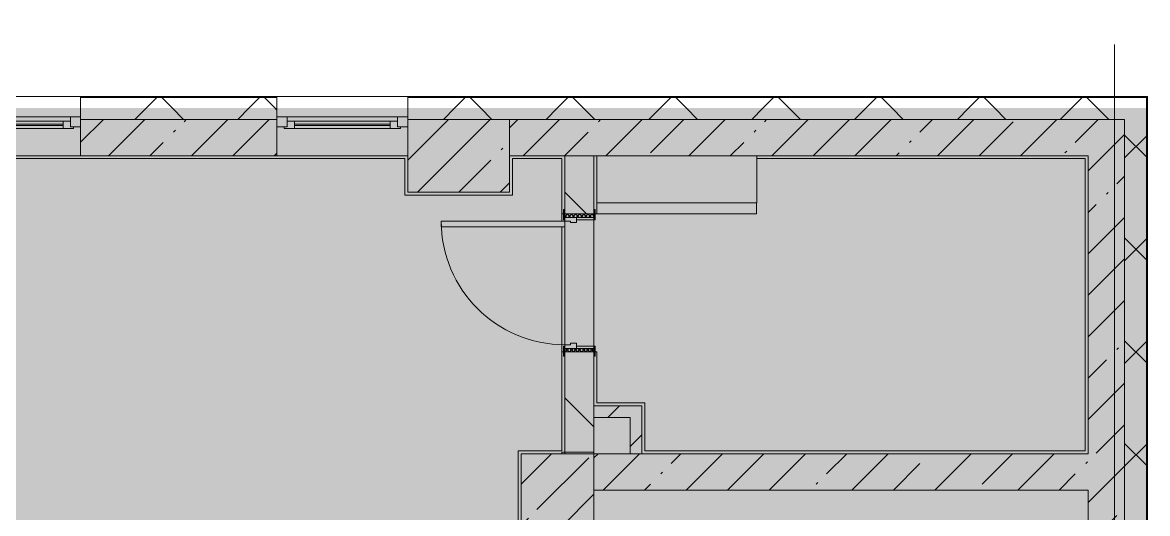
# Model space of a CAD drawing. Header units: millimetres. Extents: x 81469 to 281789, y -8553 to 29000.
# Drawn here: x 270106 to 277843, y 18689 to 22067 of the extents above; entities that cross this region are included whole.
import ezdxf

# ---------------------------------------------------------------- set-up
doc = ezdxf.new("R2010")
doc.units = ezdxf.units.MM
doc.layers.add('A-DETL-GENF-2', color=7, linetype='Continuous', lineweight=9, true_color=0xc0c0c0, transparency=0.4)
for name, color, linetype, lineweight, true_color in [('A-DOOR-1', 7, 'Continuous', 5, 0xb7b7b7), ('A-DOOR-2', 7, 'Continuous', 5, 0xe2e2e2), ('A-DOOR-3', 7, 'Continuous', 5, 0xaaaaaa), ('A-DOOR-FRAM-1', 7, 'Continuous', 5, 0xe2e2e2), ('A-DOOR-FRAM-2', 7, 'Continuous', 5, 0xb7b7b7), ('A-DOOR-FRAM-3', 7, 'Continuous', 5, 0xaaaaaa), ('A-FLOR-2', 7, 'Continuous', 5, 0xb7b7b7), ('A-GLAZ-2', 7, 'Continuous', 5, 0x737373), ('A-WALL-5', 7, 'Continuous', 5, 0x737373), ('A-WALL-6', 7, 'Continuous', 9, 0x737373), ('I-WALL-3', 7, 'Continuous', 5, 0x737373), ('S-COLS-2', 7, 'Continuous', 5, 0x737373)]:
    doc.layers.add(name, color=color, linetype=linetype, lineweight=lineweight, true_color=true_color)
for name, color, linetype, lineweight in [('A-WALL', 7, 'Continuous', 9), ('A-WALL-4', 7, 'Continuous', 5), ('I-WALL-2', 7, 'Continuous', 5), ('S-COLS-1', 7, 'Continuous', 5), ('Оси', 7, 'Continuous', 9)]:
    doc.layers.add(name, color=color, linetype=linetype, lineweight=lineweight)
pattern_1 = [(45, (152605.2, 0), (-285.1231, 285.1231), []), (45, (152890.3, 0), (-285.1231, 285.1231), [504.031, -100.806, 16.764, -84.042])]
pattern_2 = [(45, (152605.2, 0), (-353.5534, 353.5534), []), (135, (152605.2, 0), (-353.5534, -353.5534), [])]
pattern_3 = [(45, (152605.18, 0), (-176.7767, 176.7767), [])]

# ---------------------------------------------------------------- blocks, each defined once
blk = doc.blocks.new('120_Окно_СКБ_1Ст - 120_Окно_СКБ_1Ст 900х2500_h_ с форточкой-22876038-3_5_3_птичка')
at = {"layer": 'A-GLAZ-2'}
for p, q in [((-450, -127), (-450, -57)), ((-450, -57), (-380, -57)), ((450, -57), (-450, -57)), ((-380, -57), (-380, -127)), ((380, -127), (380, -57)), ((380, -57), (450, -57)), ((450, -57), (450, -127)), ((-380, -127), (-450, -127)), ((-450, -127), (-400, -127)), ((-380, -127), (-400, -127)), ((-400, -127), (-400, -137)), ((-400, -137), (400, -137)), ((400, -137), (-400, -137)), ((380, -87), (-380, -87)), ((-380, -87), (-380, -127)), ((-330, -137), (-330, -87)), ((-330, -107), (330, -107)), ((330, -117), (-330, -117)), ((330, -137), (330, -87)), ((380, -127), (380, -87)), ((450, -127), (380, -127)), ((400, -127), (380, -127)), ((400, -127), (450, -127)), ((400, -137), (400, -127))]:
    blk.add_line(p, q, dxfattribs=at)
blk = doc.blocks.new('110_Дверь_СКБ_1Ст_Внутренняя1 - Д-8 950x2100h_охрана-V67-3_5_3_птичка')
at = {"layer": 'A-DOOR-2'}
h = blk.add_hatch(color=256, dxfattribs=at)
h.paths.add_polyline_path([(-437.5, 100), (-437.5, 20), (-402.5, 20), (-402.5, 60), (-412.5, 60), (-412.5, 100)])
h.paths.add_polyline_path([(427.5, 60), (427.5, 20), (462.5, 20), (462.5, 100), (437.5, 100), (437.5, 60)])
at = {"layer": 'A-DOOR-3'}
h = blk.add_hatch(dxfattribs=at)
h.set_pattern_fill('FP_62', color=256, style=0, pattern_type=2)
h.set_pattern_definition([(135, (1826.41, 164.685), (-14.14214, -14.14214), []), (225, (1826.41, 164.685), (14.14214, -14.14214), [])])
h.paths.add_polyline_path([(462.5, -100), (487.5, -100), (487.5, 100), (462.5, 100)])
at = {"layer": 'A-DOOR-FRAM-1'}
for points in [[(397.5, 100), (437.5, 100), (437.5, 950), (397.5, 950), (397.5, 139)], [(-492.5, 100), (-422.5, 100), (-422.5, 108), (-492.5, 108)], [(447.5, 100), (517.5, 100), (517.5, 108), (447.5, 108)], [(-437.5, -100), (-422.5, -100), (-422.5, 20), (-437.5, 20)], [(447.5, -100), (462.5, -100), (462.5, 20), (447.5, 20)], [(-492.5, -108), (-422.5, -108), (-422.5, -100), (-492.5, -100)], [(447.5, -108), (517.5, -108), (517.5, -100), (447.5, -100)]]:
    blk.add_hatch(color=256, dxfattribs=at).paths.add_polyline_path(points)
at = {"layer": 'A-DOOR-FRAM-3'}
h = blk.add_hatch(dxfattribs=at)
h.set_pattern_fill('FP_63', color=256, style=0, pattern_type=2)
h.set_pattern_definition([(45, (-296.384, 164.685), (-14.1421, 14.1421), []), (135, (-296.384, 164.685), (-14.1421, -14.1421), [])])
h.paths.add_polyline_path([(-462.5, -100), (-437.5, -100), (-437.5, 100), (-462.5, 100)])
at = {"layer": 'A-DOOR-1'}
for p, q in [((437.5, 950), (397.5, 950)), ((397.5, 950), (397.5, 100)), ((437.5, 100), (437.5, 950)), ((397.5, 100), (437.5, 100))]:
    blk.add_line(p, q, dxfattribs=at)
blk.add_arc((437.5, 100), 850, 90, 180, dxfattribs=at)
at = {"layer": 'A-DOOR-FRAM-2'}
for p, q in [((-422.5, 108), (-492.5, 108)), ((-492.5, 108), (-492.5, 100)), ((-492.5, 100), (-422.5, 100)), ((-437.5, 100), (-462.5, 100)), ((-462.5, 100), (-462.5, -100)), ((-412.5, 100), (-437.5, 100)), ((-437.5, 100), (-437.5, 20)), ((-437.5, -100), (-437.5, 100)), ((-422.5, 100), (-437.5, 100)), ((-437.5, 100), (-437.5, 99)), ((-437.5, 99), (-422.5, 99)), ((-422.5, 100), (-422.5, 108)), ((-422.5, 99), (-422.5, 100)), ((-412.5, 60), (-412.5, 100)), ((437.5, 100), (437.5, 60)), ((462.5, 100), (437.5, 100)), ((517.5, 108), (447.5, 108)), ((447.5, 108), (447.5, 100)), ((462.5, 100), (447.5, 100)), ((447.5, 100), (447.5, 99)), ((447.5, 100), (517.5, 100)), ((447.5, 99), (462.5, 99)), ((462.5, 20), (462.5, 100)), ((487.5, 100), (462.5, 100)), ((462.5, 100), (462.5, -100)), ((462.5, 99), (462.5, 100)), ((487.5, -100), (487.5, 100)), ((517.5, 100), (517.5, 108)), ((-437.5, 20), (-402.5, 20)), ((-422.5, 20), (-437.5, 20)), ((-437.5, 20), (-437.5, -100)), ((-422.5, -100), (-422.5, 20)), ((-402.5, 60), (-412.5, 60)), ((-402.5, 20), (-402.5, 60)), ((437.5, 60), (427.5, 60)), ((427.5, 60), (427.5, 20)), ((427.5, 20), (462.5, 20)), ((462.5, 20), (447.5, 20)), ((447.5, 20), (447.5, -100)), ((462.5, -100), (462.5, 20)), ((-422.5, -100), (-492.5, -100)), ((-492.5, -100), (-492.5, -108)), ((-492.5, -108), (-422.5, -108)), ((-462.5, -100), (-437.5, -100)), ((-437.5, -100), (-422.5, -100)), ((-422.5, -108), (-422.5, -100)), ((447.5, -100), (462.5, -100)), ((517.5, -100), (447.5, -100)), ((447.5, -100), (447.5, -108)), ((447.5, -108), (517.5, -108)), ((462.5, -100), (487.5, -100)), ((517.5, -108), (517.5, -100))]:
    blk.add_line(p, q, dxfattribs=at)
blk = doc.blocks.new('120_Окно_СКБ_1Ст - 120_Окно_СКБ_1Ст 900х2500_h_ с форточкой-V55-3_5_3_птичка')
at = {"layer": 'A-GLAZ-2'}
for p, q in [((-450, -127), (-450, -57)), ((-450, -57), (-380, -57)), ((450, -57), (-450, -57)), ((-380, -57), (-380, -127)), ((380, -127), (380, -57)), ((380, -57), (450, -57)), ((450, -57), (450, -127)), ((-380, -127), (-450, -127)), ((-450, -127), (-400, -127)), ((-380, -127), (-400, -127)), ((-400, -127), (-400, -137)), ((-400, -137), (400, -137)), ((400, -137), (-400, -137)), ((380, -87), (-380, -87)), ((-380, -87), (-380, -127)), ((-330, -137), (-330, -87)), ((-330, -107), (330, -107)), ((330, -117), (-330, -117)), ((330, -137), (330, -87)), ((380, -127), (380, -87)), ((450, -127), (380, -127)), ((400, -127), (380, -127)), ((400, -127), (449.8, -127)), ((400, -137), (400, -127))]:
    blk.add_line(p, q, dxfattribs=at)
blk = doc.blocks.new('BSC_Колонна _Прямоугольная - 700х500-23282984-3_5_3_птичка')
at = {"layer": 'S-COLS-1'}
h = blk.add_hatch(dxfattribs=at)
h.set_pattern_fill('FP_107', color=256, style=0, pattern_type=2)
h.set_pattern_definition([(45, (-120500, -21150), (-285.1231, 285.1231), []), (45, (-120214.88, -21150), (-285.1231, 285.1231), [504.031, -100.806, 16.764, -84.042])])
h.paths.add_polyline_path([(-350, -250), (350, -250), (350, 250), (-350, 250)])
at = {"layer": 'S-COLS-2'}
for p, q in [((350, 250), (-350, 250)), ((-350, 250), (-350, -250)), ((350, -250), (350, 250)), ((-350, -250), (350, -250))]:
    blk.add_line(p, q, dxfattribs=at)
blk = doc.blocks.new('BSC_Колонна _Прямоугольная - 500х500-V133-3_5_3_птичка')
at = {"layer": 'S-COLS-1'}
h = blk.add_hatch(dxfattribs=at)
h.set_pattern_fill('FP_136', color=256, style=0, pattern_type=2)
h.set_pattern_definition([(45, (-121180, -18850), (-285.1231, 285.1231), []), (45, (-120894.88, -18850), (-285.1231, 285.1231), [504.031, -100.806, 16.764, -84.042])])
h.paths.add_polyline_path([(-250, -250), (250, -250), (250, 250), (-250, 250)])
at = {"layer": 'S-COLS-2'}
for p, q in [((250, 250), (-250, 250)), ((-250, 250), (-250, -250)), ((250, -250), (250, 250)), ((-250, -250), (250, -250))]:
    blk.add_line(p, q, dxfattribs=at)
blk = doc.blocks.new('Зашивка приборов отопления43 - Зашивка приборов отопления-33398518-3_5_3_птичка')
at = {"layer": 'A-WALL-5'}
for p, q in [((121290.8, 18994.6), (121290.8, 18669.6)), ((122390.8, 18669.6), (122390.8, 18994.6)), ((121290.8, 18669.6), (122390.8, 18669.6)), ((122389.3, 18669.6), (121290.8, 18669.6)), ((121290.8, 18669.6), (121290.8, 18594.6)), ((122389.3, 18594.6), (122389.3, 18669.6)), ((121290.8, 18594.6), (122389.3, 18594.6))]:
    blk.add_line(p, q, dxfattribs=at)

msp = doc.modelspace()

# ---------------------------------------------------------------- hatches: boundary and pattern name
at = {"layer": 'A-DETL-GENF-2'}
msp.add_hatch(color=256, dxfattribs=at).paths.add_polyline_path([(277838.2, -258), (277838.2, 21479), (245938.2, 21479), (245938.2, 27379), (237175.2, 27379), (237175.2, 10208.3), (241815.2, 10208.3), (241815.2, -258), (276592.8, -258)])
at = {"layer": 'A-WALL-4'}
h = msp.add_hatch(dxfattribs=at)
h.set_pattern_fill('FP_60', color=256, style=0, pattern_type=2)
h.set_pattern_definition(pattern_2)
h.paths.add_polyline_path([(277685.2, 21400), (277835.2, 21400), (277835.2, 21479), (272755.4, 21479), (272755.4, 21400), (277435.2, 21400)])
h.paths.add_polyline_path([(271855.4, 21400), (271855.4, 21479), (270505.6, 21479), (270505.6, 21400), (270999.5, 21400)])
h.paths.add_polyline_path([(258880.9, 21400), (259455.6, 21400), (259455.6, 21479), (258155.4, 21479), (258155.4, 21400), (258655.2, 21400)])
h.paths.add_polyline_path([(260355.6, 21400), (261655.6, 21400), (261655.6, 21479), (260355.6, 21479)])
h.paths.add_polyline_path([(245909.3, 21400), (245915.2, 21400), (245915.2, 21550), (245895.2, 21550), (245895.2, 21400)])
h.paths.add_polyline_path([(262555.6, 21400), (263855.2, 21400), (263855.2, 21479), (262555.6, 21479)])
h.paths.add_polyline_path([(266155.2, 21400), (267305.6, 21400), (267305.6, 21479), (266155.2, 21479)])
h.paths.add_polyline_path([(268735.6, 21400), (269605.6, 21400), (269605.6, 21479), (268735.6, 21479)])
h.paths.add_polyline_path([(249215.2, 21400), (253755.2, 21400), (253755.2, 21479), (249215.2, 21479)])
h.paths.add_polyline_path([(256055.2, 21400), (257255.4, 21400), (257255.4, 21479), (256055.2, 21479)])
h = msp.add_hatch(dxfattribs=at)
h.set_pattern_fill('FP_60', color=256, style=0, pattern_type=2)
h.set_pattern_definition(pattern_2)
h.paths.add_polyline_path([(277764.2, 21479), (277835.2, 21479), (277835.2, 21550), (272755.4, 21550), (272755.4, 21479), (277645.8, 21479)])
h.paths.add_polyline_path([(252355.5, 21479), (253755.2, 21479), (253755.2, 21550), (249215.2, 21550), (249215.2, 21479), (251094.3, 21479)])
h.paths.add_polyline_path([(256055.2, 21479), (257255.4, 21479), (257255.4, 21550), (256055.2, 21550)])
h.paths.add_polyline_path([(271855.4, 21479), (271855.4, 21550), (270505.6, 21550), (270505.6, 21479), (271144.5, 21479)])
h.paths.add_polyline_path([(269135.1, 21479), (269605.6, 21479), (269605.6, 21550), (268735.6, 21550), (268735.6, 21479)])
h.paths.add_polyline_path([(258840.2, 21479), (259455.6, 21479), (259455.6, 21550), (258155.4, 21550), (258155.4, 21479), (258655.2, 21479)])
h.paths.add_polyline_path([(267270.7, 21479), (267305.6, 21479), (267305.6, 21550), (266155.2, 21550), (266155.2, 21479), (266761.1, 21479)])
h.paths.add_polyline_path([(263655.2, 21479), (263855.2, 21479), (263855.2, 21550), (262555.6, 21550), (262555.6, 21479), (263541.9, 21479)])
h.paths.add_polyline_path([(260355.6, 21479), (261655.6, 21479), (261655.6, 21550), (260355.6, 21550)])
h = msp.add_hatch(dxfattribs=at)
h.set_pattern_fill('FP_60', color=256, style=0, pattern_type=2)
h.set_pattern_definition(pattern_2)
h.paths.add_polyline_path([(277826.4, -250), (277835.2, -250), (277835.2, 7700), (277685.2, 7700), (277685.2, -250), (277810.6, -250)])
h.paths.add_polyline_path([(277835.2, 8900), (277835.2, 10820), (277685.2, 10820), (277685.2, 8900)])
h.paths.add_polyline_path([(277835.2, 13120), (277835.2, 21400), (277685.2, 21400), (277685.2, 13120)])
at = {"layer": 'I-WALL-2'}
h = msp.add_hatch(dxfattribs=at)
h.set_pattern_fill('FP_56', color=256, style=0, pattern_type=2)
h.set_pattern_definition(pattern_1)
h.paths.add_polyline_path([(263855.2, 21150), (263855.2, 21400), (263655.2, 21400), (263655.2, 21150)])
h.paths.add_polyline_path([(261655.6, 21150), (261655.6, 21400), (260355.6, 21400), (260355.6, 21150)])
h.paths.add_polyline_path([(273645.2, 21150), (273645.2, 21400), (273455.2, 21400), (273455.2, 21150)])
h.paths.add_polyline_path([(262555.6, 21150), (262955.2, 21150), (262955.2, 21400), (262555.6, 21400)])
h.paths.add_polyline_path([(270999.5, 21150), (271855.4, 21150), (271855.4, 21400), (270505.6, 21400), (270505.6, 21150)])
h.paths.add_polyline_path([(266155.2, 21150), (267305.6, 21150), (267305.6, 21400), (266155.2, 21400)])
h.paths.add_polyline_path([(269605.6, 21150), (269605.6, 21400), (268735.6, 21400), (268735.6, 21150), (269135.1, 21150)])
h.paths.add_polyline_path([(256084.3, 21150), (257255.4, 21150), (257255.4, 21400), (256055.2, 21400), (256055.2, 21150)])
h.paths.add_polyline_path([(258655.2, 21150), (259455.6, 21150), (259455.6, 21400), (258655.2, 21400), (258655.2, 21246.1)])
h.paths.add_polyline_path([(253405.2, 21150), (253755.2, 21150), (253755.2, 21400), (253405.2, 21400)])
h = msp.add_hatch(dxfattribs=at)
h.set_pattern_fill('FP_56', color=256, style=0, pattern_type=2)
h.set_pattern_definition(pattern_1)
h.paths.add_polyline_path([(277435.2, 21150), (277435.2, 21400), (273645.2, 21400), (273645.2, 21150), (276592.8, 21150)])
h = msp.add_hatch(dxfattribs=at)
h.set_pattern_fill('FP_56', color=256, style=0, pattern_type=2)
h.set_pattern_definition(pattern_1)
h.paths.add_polyline_path([(277435.2, 10600), (277685.2, 10600), (277685.2, 10820), (277435.2, 10820), (277435.2, 10642.6)])
h.paths.add_polyline_path([(277685.2, 13120), (277685.2, 21400), (277435.2, 21400), (277435.2, 13120)])
h = msp.add_hatch(dxfattribs=at)
h.set_pattern_fill('FP_59', color=256, style=0, pattern_type=2)
h.set_pattern_definition([(135, (152605.2, 0), (-353.5534, -353.5534), [])])
h.paths.add_polyline_path([(274035.2, 19100), (274035.2, 19800), (273835.2, 19800), (273835.2, 19100)])
h.paths.add_polyline_path([(274035.2, 20750), (274035.2, 21150), (273835.2, 21150), (273835.2, 20750)])
h = msp.add_hatch(dxfattribs=at)
h.set_pattern_fill('FP_61', color=256, style=0, pattern_type=2)
h.set_pattern_definition(pattern_3)
h.paths.add_polyline_path([(274285.2, 19350), (274365.2, 19350), (274365.2, 19430), (274035.2, 19430), (274035.2, 19350)])
h = msp.add_hatch(dxfattribs=at)
h.set_pattern_fill('FP_61', color=256, style=0, pattern_type=2)
h.set_pattern_definition(pattern_3)
h.paths.add_polyline_path([(274365.2, 19100), (274365.2, 19350), (274285.2, 19350), (274285.2, 19100)])
h = msp.add_hatch(dxfattribs=at)
h.set_pattern_fill('FP_56', color=256, style=0, pattern_type=2)
h.set_pattern_definition(pattern_1)
h.paths.add_polyline_path([(273815.2, 10380), (274035.2, 10380), (274035.2, 10825), (273815.2, 10825), (273815.2, 10400)])
h.paths.add_polyline_path([(274035.2, 12225), (274035.2, 13400), (273815.2, 13400), (273815.2, 12225), (273985.2, 12225)])
h.paths.add_polyline_path([(273815.2, 13900), (274035.2, 13900), (274035.2, 18600), (273815.2, 18600), (273815.2, 14691.7)])
h.paths.add_polyline_path([(274034.8, 19100), (274035.2, 19100), (274035.2, 19110), (273815.2, 19110), (273815.2, 19100)])
h = msp.add_hatch(dxfattribs=at)
h.set_pattern_fill('FP_56', color=256, style=0, pattern_type=2)
h.set_pattern_definition(pattern_1)
h.paths.add_polyline_path([(277435.2, 18850), (277435.2, 19100), (274035.2, 19100), (274035.2, 18850), (276592.8, 18850)])

# ---------------------------------------------------------------- linework, layer by layer
at = {"layer": 'A-FLOR-2'}
for p, q in [((272735.4, 21130), (268725.6, 21130)), ((272735.4, 20880), (272735.4, 21130)), ((273815.2, 21130), (273475.2, 21130)), ((273475.2, 21130), (273475.2, 20880)), ((273815.2, 21130), (273815.2, 20700)), ((277415.2, 21130), (275155.2, 21130)), ((277415.2, 19120), (277415.2, 21130)), ((273475.2, 20880), (272735.4, 20880)), ((273827.2, 20750), (273815.2, 20750)), ((274055.2, 20750), (274043.2, 20750)), ((273815.2, 20660), (273815.2, 19120)), ((273815.2, 19800), (273827.2, 19800)), ((274043.2, 19800), (274055.2, 19800)), ((274055.2, 19800), (274055.2, 19450)), ((274055.2, 19450), (274385.2, 19450)), ((274385.2, 19450), (274385.2, 19120)), ((273515.2, 18580), (273515.2, 19120)), ((273515.2, 19120), (273815.2, 19120)), ((274385.2, 19120), (277415.2, 19120))]:
    msp.add_line(p, q, dxfattribs=at)
at = {"layer": 'A-WALL'}
for p, q in [((271855.4, 21553), (270505.6, 21553)), ((271855.4, 21550), (270505.6, 21550)), ((277838.2, 21553), (272755.4, 21553)), ((277835.2, 21550), (272755.4, 21550))]:
    msp.add_line(p, q, dxfattribs=at)
at = {"layer": 'A-WALL-4'}
for p, q in [((277843.2, 21558), (269605.6, 21558)), ((277843.2, 7700), (277843.2, 21558))]:
    msp.add_line(p, q, dxfattribs=at)
at = {"layer": 'A-WALL-5'}
for p, q in [((270505.6, 21558), (270505.6, 21400)), ((271855.4, 21400), (271855.4, 21558)), ((272755.4, 21558), (272755.4, 21400)), ((277685.2, 21400), (277685.2, 21400))]:
    msp.add_line(p, q, dxfattribs=at)
at = {"layer": 'A-WALL-6'}
for p, q in [((277835.2, 13120), (277835.2, 21550)), ((277838.2, 13120), (277838.2, 21553)), ((271855.4, 21400), (270505.6, 21400)), ((273455.2, 21400), (277435.2, 21400)), ((277685.2, 21400), (277685.2, 13120)), ((277685.2, 13120), (277685.2, 21400)), ((274035.2, 21150), (273835.2, 21150)), ((274035.2, 19430), (274035.2, 19350)), ((274285.2, 19100), (274365.2, 19100))]:
    msp.add_line(p, q, dxfattribs=at)
at = {"layer": 'I-WALL-3'}
for p, q in [((270505.6, 21400), (270505.6, 21150)), ((271855.4, 21150), (271855.4, 21400)), ((277685.2, 21400), (277435.2, 21400)), ((268705.6, 21150), (272755.2, 21150)), ((273455.2, 21150), (273835.2, 21150)), ((273835.2, 21150), (273835.2, 20780)), ((274035.2, 20780), (274035.2, 21150)), ((274035.2, 21150), (277435.2, 21150)), ((277435.2, 21150), (277435.2, 19100)), ((273835.2, 19850), (273835.2, 20660)), ((274035.2, 20710), (274035.2, 19840)), ((273835.2, 19770), (273835.2, 19100)), ((274035.2, 19430), (274035.2, 19770)), ((274365.2, 19430), (274035.2, 19430)), ((274365.2, 19100), (274365.2, 19430)), ((274035.2, 19350), (274285.2, 19350)), ((274035.2, 19100), (274035.2, 19350)), ((274285.2, 19350), (274285.2, 19100)), ((273815.2, 19110), (273815.2, 19100)), ((274035.2, 19110), (273815.2, 19110)), ((274285.2, 19100), (274035.2, 19100)), ((277435.2, 19100), (274365.2, 19100)), ((274035.2, 18850), (277435.2, 18850)), ((277435.2, 18850), (277435.2, 10600))]:
    msp.add_line(p, q, dxfattribs=at)
at = {"layer": 'Оси'}
msp.add_line((277615.2, 10029.8), (277615.2, 21915.1), dxfattribs=at)

# ---------------------------------------------------------------- block references
at = {"layer": 'A-DOOR-1', "rotation": 89.99999999999987}
msp.add_blockref('110_Дверь_СКБ_1Ст_Внутренняя1 - Д-8 950x2100h_охрана-V67-3_5_3_птичка', (273935.2, 20262.5), dxfattribs=at)
at = {"layer": 'A-GLAZ-2'}
for name, p in [('120_Окно_СКБ_1Ст - 120_Окно_СКБ_1Ст 900х2500_h_ с форточкой-22876038-3_5_3_птичка', (270055.6, 21475)), ('120_Окно_СКБ_1Ст - 120_Окно_СКБ_1Ст 900х2500_h_ с форточкой-V55-3_5_3_птичка', (272305.4, 21475))]:
    msp.add_blockref(name, p, dxfattribs=at)
at = {"layer": 'A-WALL-5'}
msp.add_blockref('Зашивка приборов отопления43 - Зашивка приборов отопления-33398518-3_5_3_птичка', (152764.4, 2155.4), dxfattribs=at)
at = {"layer": 'S-COLS-2'}
for name, p in [('BSC_Колонна _Прямоугольная - 700х500-23282984-3_5_3_птичка', (273105.2, 21150)), ('BSC_Колонна _Прямоугольная - 500х500-V133-3_5_3_птичка', (273785.2, 18850))]:
    msp.add_blockref(name, p, dxfattribs=at)

doc.saveas('drawing.dxf')
